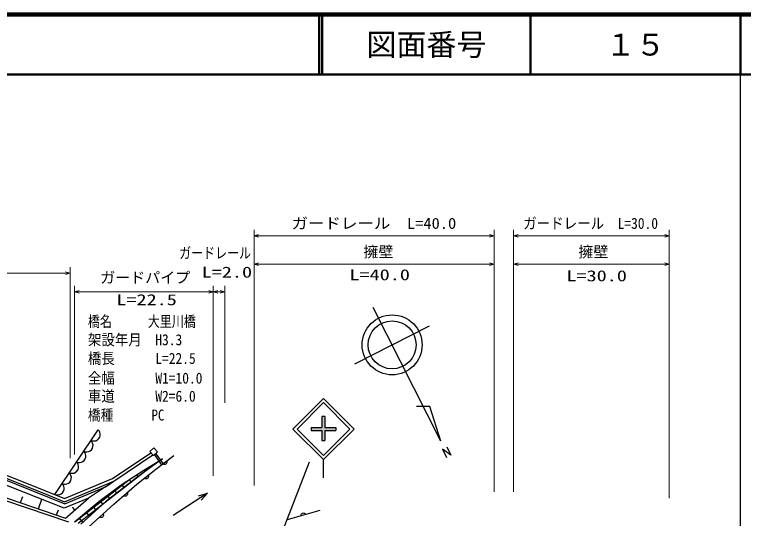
# Model space of a CAD drawing. Units: millimetres, scale not verified. Extents: x 40000 to 680000, y 20000 to 380000.
# Drawn here: x 457927 to 579500, y 296001 to 380000 of the extents above; entities that cross this region are included whole.
import ezdxf
from ezdxf.enums import TextEntityAlignment as Align

# ---------------------------------------------------------------- set-up
doc = ezdxf.new("R2010")
doc.units = ezdxf.units.MM
doc.header["$LTSCALE"] = 1000
for name, color, linetype, lineweight in [('M-BGD', 7, 'Continuous', 25), ('M-BMK-SRVR', 3, 'Continuous', 25), ('M-STR-HTXT', 7, 'Continuous', 13), ('M-STR-STRC', 7, 'Continuous', 25), ('M-TTL', 2, 'Continuous', 140), ('M-TTL-BAND', 7, 'Continuous', 25), ('M-TTL-LINE', 7, 'Continuous', 50)]:
    doc.layers.add(name, color=color, linetype=linetype, lineweight=lineweight)
doc.layers.add('M-TTL-TXT', color=7, linetype='Continuous')
doc.styles.add('ＭＳ ゴシック', font='')
doc.styles.get('ＭＳ ゴシック').set_extended_font_data('MS Gothic')

msp = doc.modelspace()

# ---------------------------------------------------------------- hatches: boundary and pattern name
at = {"layer": 'M-BGD'}
h = msp.add_hatch(dxfattribs=at)
h.set_pattern_fill('USER', color=256, style=0, pattern_type=2)
h.set_pattern_definition([(217.8464, (478562, 302992), (306.774, -394.829), []), (307.846, (478562, 302992), (2369, 1840.64), []), (307.846, (477071, 302467), (2369, 1840.64), [])])
h.paths.add_polyline_path([(478562, 302992), (473088, 298739), (468959, 295062), (467901, 295431), (471985, 298818), (475687, 301575), (482619, 305946)])
at = {"layer": 'M-STR-STRC'}
msp.add_hatch(color=256, dxfattribs=at).paths.add_polyline_path([(509205, 312975), (509205, 311155), (507385, 311155), (507385, 310655), (509205, 310655), (509205, 308987), (509705, 308987), (509705, 310655), (511525, 310655), (511525, 311155), (509705, 311155), (509705, 312975)])

# ---------------------------------------------------------------- linework, layer by layer
at = {"layer": 'M-BGD'}
for p, q in [((464647, 300013), (471887, 310787)), ((480488, 307159), (481136, 307753)), ((481136, 307753), (481745, 307088)), ((474237, 302669), (480672, 306959)), ((474474, 302226), (481014, 306586)), ((481098, 306494), (480488, 307159)), ((481745, 307088), (481098, 306494)), ((481264, 306577), (482400, 304970)), ((481462, 304225), (484474, 306466)), ((481509, 306751), (482645, 305143)), ((482619, 305946), (478562, 302992)), ((479507, 304056), (482619, 305946)), ((475687, 301575), (479507, 304056)), ((478340, 301693), (481462, 304225)), ((455215, 303190), (462920, 300142)), ((455393, 303658), (463107, 300606)), ((455570, 302747), (466326, 298453)), ((478562, 302992), (473088, 298739)), ((466192, 297714), (454652, 302277)), ((466240, 299330), (474237, 302669)), ((466242, 298789), (474474, 302226)), ((471985, 298818), (475687, 301575)), ((473069, 301270), (474474, 302226)), ((474483, 298387), (478340, 301693)), ((463107, 300606), (466240, 299330)), ((466326, 298453), (473069, 301270)), ((473069, 301270), (470251, 299358)), ((454435, 300163), (466433, 296066)), ((458934, 298627), (459288, 299661)), ((461934, 297602), (462474, 299184)), ((462920, 300142), (466242, 298789)), ((470251, 299358), (466192, 297714)), ((466433, 296066), (470251, 299358)), ((490092, 300217), (484402, 296486)), ((456429, 298990), (466942, 295420)), ((468005, 297421), (467610, 297878)), ((467901, 295431), (471985, 298818)), ((473088, 298739), (468959, 295062)), ((470293, 294597), (474483, 298387)), ((464933, 296578), (465228, 297442)), ((508825, 297345), (503388, 295787))]:
    msp.add_line(p, q, dxfattribs=at)
for points in [[(470681, 308991), (470932, 308920), (471180, 308910), (471495, 308952), (471735, 309077), (471945, 309243), (472132, 309521), (472206, 309778), (472231, 310048), (472151, 310355), (472045, 310576), (471887, 310787)], [(469474, 307195), (469726, 307124), (469973, 307114), (470288, 307157), (470529, 307282), (470738, 307447), (470925, 307726), (470999, 307982), (471024, 308252), (470945, 308560), (470839, 308781), (470681, 308991)], [(468267, 305400), (468519, 305328), (468767, 305318), (469082, 305361), (469322, 305486), (469531, 305652), (469718, 305930), (469793, 306186), (469818, 306456), (469738, 306764), (469632, 306985), (469474, 307195)], [(467061, 303604), (467312, 303533), (467560, 303523), (467875, 303565), (468116, 303690), (468325, 303856), (468512, 304134), (468586, 304391), (468611, 304660), (468531, 304968), (468426, 305189), (468267, 305400)], [(483289, 305585), (483318, 305492), (483326, 305400), (483318, 305284), (483276, 305193), (483217, 305115), (483118, 305041), (483026, 305007), (482926, 304993), (482811, 305017), (482726, 305051), (482647, 305107)], [(465854, 301808), (466106, 301737), (466353, 301727), (466668, 301769), (466909, 301894), (467118, 302060), (467305, 302339), (467380, 302595), (467405, 302865), (467325, 303173), (467219, 303393), (467061, 303604)], [(480212, 303211), (480245, 303119), (480257, 303029), (480253, 302912), (480215, 302820), (480160, 302739), (480063, 302661), (479973, 302623), (479874, 302605), (479758, 302624), (479672, 302655), (479590, 302707)], [(464647, 300013), (464899, 299941), (465147, 299931), (465462, 299974), (465702, 300099), (465911, 300265), (466098, 300543), (466173, 300799), (466198, 301069), (466118, 301377), (466012, 301598), (465854, 301808)], [(476715, 300300), (476751, 300209), (476765, 300119), (476765, 300003), (476729, 299909), (476676, 299826), (476582, 299746), (476492, 299706), (476394, 299685), (476278, 299701), (476190, 299729), (476108, 299779)], [(488601, 299755), (490092, 300217), (489071, 299037)], [(472685, 296760), (472723, 296670), (472739, 296580), (472742, 296464), (472709, 296369), (472658, 296286), (472566, 296202), (472478, 296160), (472380, 296137), (472263, 296150), (472175, 296175), (472091, 296223)], [(505722, 296456), (505727, 296553), (505752, 296641), (505801, 296747), (505872, 296817), (505955, 296870), (506074, 296904), (506172, 296903), (506270, 296881), (506369, 296818), (506437, 296757), (506491, 296676)]]:
    msp.add_lwpolyline(points, dxfattribs=at)
at = {"layer": 'M-BMK-SRVR'}
for p, q in [((529032, 308875), (517747, 331183)), ((514661, 321777), (527153, 328097)), ((527216, 314681), (524980, 314670)), ((529032, 308875), (527216, 314681)), ((530009, 307911), (530706, 306534)), ((530706, 306534), (529292, 307554)), ((529292, 307554), (529999, 306175))]:
    msp.add_line(p, q, dxfattribs=at)
for radius in [5000, 4000]:
    msp.add_circle((520907, 324937), radius, dxfattribs=at)
at = {"layer": 'M-STR-HTXT'}
for p, q in [((497877, 301465), (497877, 344129)), ((537910, 344129), (537910, 300427)), ((541172, 300427), (541172, 344129)), ((567120, 344129), (567120, 299389)), ((497877, 343129), (537910, 343129)), ((541172, 343129), (567120, 343129)), ((497877, 338385), (537910, 338385)), ((541172, 338385), (567120, 338385)), ((403427, 336902), (467184, 336902)), ((467184, 337902), (467184, 306061)), ((467926, 306654), (467926, 334788)), ((491056, 334788), (491056, 303096)), ((492984, 334788), (492984, 315254)), ((467926, 333788), (491056, 333788)), ((491056, 333788), (492984, 333788))]:
    msp.add_line(p, q, dxfattribs=at)
for points in [[(498627, 342914), (497877, 343129), (498627, 343343)], [(537160, 343345), (537910, 343129), (537160, 342916)], [(541922, 342914), (541172, 343129), (541922, 343343)], [(566370, 343345), (567120, 343129), (566370, 342916)], [(498627, 338169), (497877, 338385), (498627, 338598)], [(537160, 338600), (537910, 338385), (537160, 338171)], [(541922, 338169), (541172, 338385), (541922, 338598)], [(566370, 338600), (567120, 338385), (566370, 338171)], [(466434, 337118), (467184, 336902), (466434, 336688)], [(468676, 333573), (467926, 333788), (468676, 334002)], [(490306, 334004), (491056, 333788), (490306, 333575)], [(491806, 333573), (491056, 333788), (491806, 334002)], [(492234, 334004), (492984, 333788), (492234, 333575)]]:
    msp.add_lwpolyline(points, dxfattribs=at)
at = {"layer": 'M-STR-STRC'}
for p, q in [((509455, 315996), (504364, 310905)), ((509455, 315318), (505043, 310905)), ((514547, 310905), (509455, 315996)), ((513868, 310905), (509455, 315318)), ((509705, 312975), (509205, 312975)), ((509205, 312975), (509205, 311155)), ((509705, 312975), (509705, 311155)), ((509455, 305814), (504364, 310905)), ((509455, 306493), (505043, 310905)), ((507385, 311155), (507385, 310655)), ((507385, 311155), (509205, 311155)), ((507385, 310655), (509205, 310655)), ((509205, 310655), (509205, 308987)), ((509455, 305814), (514547, 310905)), ((509455, 306493), (513868, 310905)), ((509705, 311155), (511525, 311155)), ((509705, 310655), (509705, 308987)), ((509705, 310655), (511525, 310655)), ((511525, 311155), (511525, 310655)), ((509205, 308987), (509705, 308987)), ((498903, 284269), (507132, 305421)), ((509455, 302759), (509455, 305814))]:
    msp.add_line(p, q, dxfattribs=at)
at = {"layer": 'M-TTL'}
msp.add_line((680000, 380000), (40000, 380000), dxfattribs=at)
at = {"layer": 'M-TTL-BAND'}
msp.add_line((579000, 20000), (579000, 370000), dxfattribs=at)
at = {"layer": 'M-TTL-LINE'}
for p, q in [((508747, 380000), (508747, 370000)), ((509247, 380000), (509247, 370000)), ((543997, 380000), (543997, 370000)), ((579000, 380000), (579000, 370000)), ((40000, 370000), (680000, 370000))]:
    msp.add_line(p, q, dxfattribs=at)

# ---------------------------------------------------------------- texts
at = {"layer": 'M-STR-HTXT', "style": 'ＭＳ ゴシック'}
for s, width, p in [('ガードレール\u3000L=40.0', 1.1, (504116, 343729)), ('ガードレール\u3000L=30.0', 0.9, (542769, 343729)), ('ガードレール', 0.8, (485376, 338788)), ('L=2.0', 1.35, (489128, 335595)), ('L=40.0', 1.35, (513776, 335157)), ('L=30.0', 1.35, (549969, 334985)), ('L=22.5', 1.35, (474894, 330999)), ('橋名\u3000\u3000\u3000大里川橋', 0.8, (470154, 327380)), ('架設年月\u3000H3.3', 0.9, (470154, 324322)), ('橋長\u3000\u3000\u3000L=22.5', 0.9, (470154, 321218)), ('全幅\u3000\u3000\u3000W1=10.0', 0.9, (470154, 317928)), ('車道\u3000\u3000\u3000W2=6.0', 0.9, (470154, 314917)), ('橋種\u3000\u3000\u3000PC', 0.85, (470154, 311766))]:
    msp.add_text(s, height=1833, dxfattribs=dict(at, width=width)).set_placement(p, align=Align.BOTTOM_LEFT)
for s, p in [('擁壁', (516116, 338985)), ('擁壁', (551972, 338982)), ('ガードパイプ', (472214, 334688))]:
    msp.add_text(s, height=1833, dxfattribs=at).set_placement(p, align=Align.BOTTOM_LEFT)
at = {"layer": 'M-TTL-TXT', "style": 'ＭＳ ゴシック'}
for s, p in [('図面番号', (526622, 375000)), ('１５', (561497, 375000))]:
    msp.add_text(s, height=3666, dxfattribs=at).set_placement(p, align=Align.MIDDLE_CENTER)

doc.saveas('drawing.dxf')
